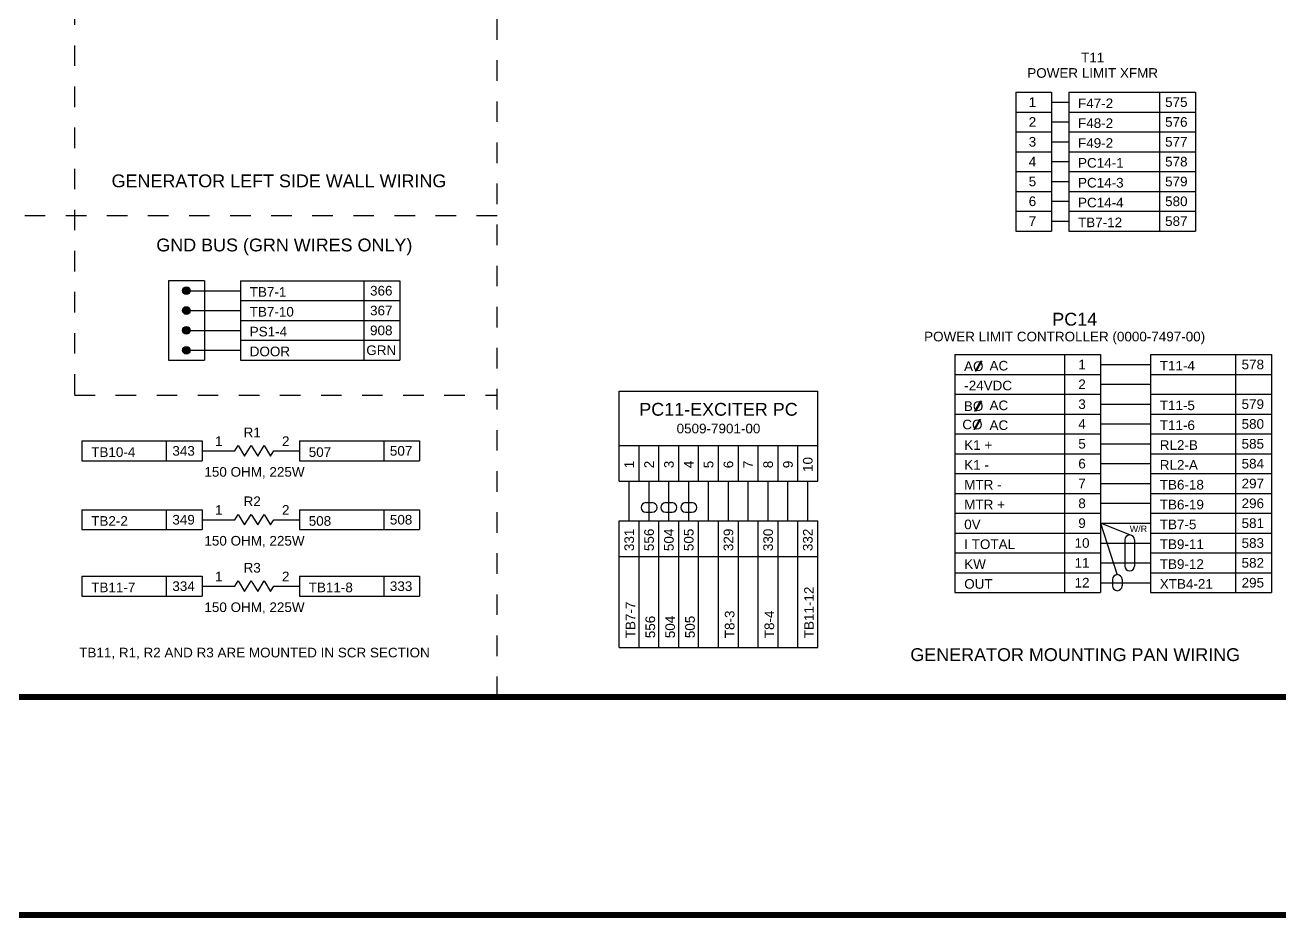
# Model space of a CAD drawing. Extents: x 1.2 to 17.9, y -2.5 to 7.9.
# Drawn here: x 6.13 to 12.23, y -2.49 to 1.86 of the extents above; entities that cross this region are included whole.
import ezdxf
from ezdxf.enums import TextEntityAlignment as Align

# ---------------------------------------------------------------- set-up
doc = ezdxf.new("R2010")
doc.units = 0
doc.header["$MEASUREMENT"] = 0
doc.linetypes.add('DASHED2', pattern=[0.375, 0.25, -0.125])
doc.layers.get('0').update_dxf_attribs({"linetype": 'CONTINUOUS'})
doc.layers.add('DRAWING', color=7, linetype='CONTINUOUS')
doc.styles.get("Standard").update_dxf_attribs({"font": 'ARIAL.TTF'})

# ---------------------------------------------------------------- blocks, each defined once
blk = doc.blocks.new('resistor')
for p, q in [((0, 0), (0.0156, 0.0254)), ((0.0156, 0.0254), (0.0469, -0.0254)), ((0.0469, -0.0254), (0.0799, 0.0254)), ((0.0799, 0.0254), (0.1111, -0.0254)), ((0.1111, -0.0254), (0.1424, 0.0254)), ((0.1424, 0.0254), (0.1736, -0.0254)), ((0.1736, -0.0254), (0.1892, 0))]:
    blk.add_line(p, q)
blk = doc.blocks.new('dot')
h = blk.add_hatch(color=256)
edge = h.paths.add_edge_path()
edge.add_arc((0, 0), 0.0249, 0, 360)
blk.add_circle((0, 0), 0.0249)
blk = doc.blocks.new('A_phase')
h = blk.add_hatch(color=256)
h.paths.add_polyline_path([(0.1, -0.0335), (0.1076, -0.0335), (0.1449, 0.0311), (0.1373, 0.0311)], flags=16)
h.paths.add_polyline_path([(0.0099, -0.0497), (0.1646, -0.0497), (0.1646, 0.0473), (0.0099, 0.0473)], flags=9)
for p, q in [((0.1373, 0.0311), (0.1, -0.0335)), ((0.1449, 0.0311), (0.1076, -0.0335)), ((0.1373, 0.0311), (0.1449, 0.0311)), ((0.1076, -0.0335), (0.1, -0.0335))]:
    blk.add_line(p, q)
blk.add_text('AO', height=0.0625).set_placement((0.0289, -0.0324))
blk = doc.blocks.new('B_phase')
h = blk.add_hatch(color=256)
h.paths.add_polyline_path([(0.0939, -0.0314), (0.1014, -0.0314), (0.1387, 0.0332), (0.1312, 0.0332)], flags=16)
h.paths.add_polyline_path([(0.0103, -0.0476), (0.1585, -0.0476), (0.1585, 0.0494), (0.0103, 0.0494)], flags=9)
for p, q in [((0.1312, 0.0332), (0.0939, -0.0314)), ((0.1387, 0.0332), (0.1014, -0.0314)), ((0.1312, 0.0332), (0.1387, 0.0332)), ((0.1014, -0.0314), (0.0939, -0.0314))]:
    blk.add_line(p, q)
blk.add_text('BO', height=0.0625).set_placement((0.0253, -0.0303))
blk = doc.blocks.new('C_phase')
h = blk.add_hatch(color=256)
h.paths.add_polyline_path([(0.0991, -0.0264), (0.1066, -0.0264), (0.1439, 0.0382), (0.1364, 0.0382)], flags=16)
h.paths.add_polyline_path([(0.0134, -0.0425), (0.1685, -0.0425), (0.1685, 0.0545), (0.0134, 0.0545)], flags=9)
for p, q in [((0.1364, 0.0382), (0.0991, -0.0264)), ((0.1439, 0.0382), (0.1066, -0.0264)), ((0.1364, 0.0382), (0.1439, 0.0382)), ((0.1066, -0.0264), (0.0991, -0.0264))]:
    blk.add_line(p, q)
blk.add_text('CO', height=0.0625).set_placement((0.0253, -0.0253))

msp = doc.modelspace()

# ---------------------------------------------------------------- linework, layer by layer
at = {"color": 7, "const_width": 0.0288}
msp.add_lwpolyline([(17.8528, -2.4764), (17.8528, 7.9188), (1.2205, 7.9188), (1.2205, -2.4764)], close=True, dxfattribs=at)
msp.add_lwpolyline([(1.2205, -1.416), (17.8528, -1.416)], dxfattribs=at)
at = {"layer": 'DRAWING', "color": 7, "linetype": 'DASHED2', "ltscale": 0.25}
for p, q in [((8.4236, -1.416), (8.4236, 5.9595)), ((6.366, 4.1564), (6.366, 0.0531)), ((8.4236, 0.9268), (1.2205, 0.9268)), ((6.366, 0.0531), (8.4236, 0.0531))]:
    msp.add_line(p, q, dxfattribs=at)
at = {"layer": 'DRAWING', "color": 7}
for p, q in [((10.9479, 1.5289), (11.1227, 1.5289)), ((10.9479, 1.5289), (10.9479, 0.8528)), ((11.1227, 1.5289), (11.1227, 0.8528)), ((11.2061, 1.5289), (11.8231, 1.5289)), ((11.2061, 1.5289), (11.2061, 0.8528)), ((11.6483, 1.5289), (11.6483, 0.8528)), ((11.8231, 1.5289), (11.8231, 0.8528)), ((11.1227, 1.4806), (11.2061, 1.4806)), ((10.9479, 1.4323), (11.1227, 1.4323)), ((11.2061, 1.4323), (11.8231, 1.4323)), ((11.1227, 1.384), (11.2061, 1.384)), ((10.9479, 1.3357), (11.1227, 1.3357)), ((11.1227, 1.2874), (11.2061, 1.2874)), ((11.2061, 1.3357), (11.8231, 1.3357)), ((10.9479, 1.2391), (11.1227, 1.2391)), ((11.2061, 1.2391), (11.8231, 1.2391)), ((11.1227, 1.1908), (11.2061, 1.1908)), ((10.9479, 1.1425), (11.1227, 1.1425)), ((11.2061, 1.1425), (11.8231, 1.1425)), ((10.9479, 1.0459), (11.1227, 1.0459)), ((11.1227, 1.0942), (11.2061, 1.0942)), ((11.2061, 1.0459), (11.8231, 1.0459)), ((11.1227, 0.9977), (11.2061, 0.9977)), ((10.9479, 0.9494), (11.1227, 0.9494)), ((11.2061, 0.9494), (11.8231, 0.9494)), ((11.1227, 0.9011), (11.2061, 0.9011)), ((10.9479, 0.8528), (11.1227, 0.8528)), ((11.2061, 0.8528), (11.8231, 0.8528)), ((6.9982, 0.6108), (6.8234, 0.6108)), ((6.8234, 0.6108), (6.8234, 0.2244)), ((6.9108, 0.5625), (7.1737, 0.5625)), ((6.9982, 0.6108), (6.9982, 0.2244)), ((7.1737, 0.6108), (7.1737, 0.2244)), ((7.1737, 0.6108), (7.9495, 0.6108)), ((7.7747, 0.6108), (7.7747, 0.2244)), ((7.9495, 0.6108), (7.9495, 0.2244)), ((7.1737, 0.5142), (7.9495, 0.5142)), ((6.9108, 0.4659), (7.1737, 0.4659)), ((6.9108, 0.3693), (7.1737, 0.3693)), ((7.1737, 0.4176), (7.9495, 0.4176)), ((7.1737, 0.321), (7.9495, 0.321)), ((6.9108, 0.2727), (7.1737, 0.2727)), ((10.6522, 0.2517), (11.3611, 0.2517)), ((10.6522, 0.2517), (10.6522, -0.9072)), ((11.1862, 0.2517), (11.1862, -0.9072)), ((11.3611, 0.2517), (11.3611, -0.9072)), ((11.6041, 0.2517), (12.1924, 0.2517)), ((11.6041, 0.2517), (11.6041, -0.9072)), ((12.0176, 0.2517), (12.0176, -0.9072)), ((12.1924, 0.2517), (12.1924, -0.9072)), ((6.8234, 0.2244), (6.9982, 0.2244)), ((7.1737, 0.2244), (7.9495, 0.2244)), ((11.3611, 0.2034), (11.6041, 0.2034)), ((10.6522, 0.1552), (11.3611, 0.1552)), ((11.6041, 0.1552), (12.1924, 0.1552)), ((9.0181, -0.3652), (9.0181, 0.074)), ((9.0181, 0.074), (9.9839, 0.074)), ((9.9839, -0.3652), (9.9839, 0.074)), ((11.3611, 0.1069), (11.6041, 0.1069)), ((10.6522, 0.0586), (11.3611, 0.0586)), ((11.3611, 0.0103), (11.6041, 0.0103)), ((11.6041, 0.0586), (12.1924, 0.0586)), ((10.6522, -0.038), (11.3611, -0.038)), ((11.6041, -0.038), (12.1924, -0.038)), ((11.3611, -0.0863), (11.6041, -0.0863)), ((6.4021, -0.169), (6.9871, -0.169)), ((6.4021, -0.169), (6.4021, -0.2656)), ((6.8123, -0.169), (6.8123, -0.2656)), ((6.9871, -0.169), (6.9871, -0.2656)), ((7.4611, -0.169), (8.0461, -0.169)), ((7.4611, -0.169), (7.4611, -0.2656)), ((7.8712, -0.169), (7.8712, -0.2656)), ((8.0461, -0.169), (8.0461, -0.2656)), ((10.6522, -0.1346), (11.3611, -0.1346)), ((11.3611, -0.1829), (11.6041, -0.1829)), ((11.6041, -0.1346), (12.1924, -0.1346)), ((6.9871, -0.2173), (7.1467, -0.2173)), ((7.3359, -0.2173), (7.4611, -0.2173)), ((9.0181, -0.1904), (9.9839, -0.1904)), ((9.1147, -0.3652), (9.1147, -0.1904)), ((9.2113, -0.3652), (9.2113, -0.1904)), ((9.3079, -0.3652), (9.3079, -0.1904)), ((9.4044, -0.3652), (9.4044, -0.1904)), ((9.501, -0.3652), (9.501, -0.1904)), ((9.5976, -0.3652), (9.5976, -0.1904)), ((9.6942, -0.3652), (9.6942, -0.1904)), ((9.7908, -0.3652), (9.7908, -0.1904)), ((9.8873, -0.3652), (9.8873, -0.1904)), ((10.6522, -0.2312), (11.3611, -0.2312)), ((11.6041, -0.2312), (12.1924, -0.2312)), ((6.4021, -0.2656), (6.9871, -0.2656)), ((7.4611, -0.2656), (8.0461, -0.2656)), ((11.3611, -0.2795), (11.6041, -0.2795)), ((9.0181, -0.3652), (9.9839, -0.3652)), ((9.0664, -0.5574), (9.0664, -0.3652)), ((9.163, -0.5574), (9.163, -0.3652)), ((9.2596, -0.5574), (9.2596, -0.3652)), ((9.3561, -0.5574), (9.3561, -0.3652)), ((9.4527, -0.5574), (9.4527, -0.3652)), ((9.5493, -0.5574), (9.5493, -0.3652)), ((9.6459, -0.5574), (9.6459, -0.3652)), ((9.7425, -0.5574), (9.7425, -0.3652)), ((9.8391, -0.5574), (9.8391, -0.3652)), ((9.9356, -0.5574), (9.9356, -0.3652)), ((10.6522, -0.3278), (11.3611, -0.3278)), ((11.6041, -0.3278), (12.1924, -0.3278)), ((10.6522, -0.4243), (11.3611, -0.4243)), ((11.3611, -0.376), (11.6041, -0.376)), ((11.6041, -0.4243), (12.1924, -0.4243)), ((9.1474, -0.4694), (9.1786, -0.4694)), ((9.2439, -0.4694), (9.2752, -0.4694)), ((9.3405, -0.4694), (9.3718, -0.4694)), ((11.3611, -0.4726), (11.6041, -0.4726)), ((6.4021, -0.5041), (6.9871, -0.5041)), ((6.4021, -0.5041), (6.4021, -0.6007)), ((6.8123, -0.5041), (6.8123, -0.6007)), ((6.9871, -0.5041), (6.9871, -0.6007)), ((7.4611, -0.5041), (8.0461, -0.5041)), ((7.4611, -0.5041), (7.4611, -0.6007)), ((7.8712, -0.5041), (7.8712, -0.6007)), ((8.0461, -0.5041), (8.0461, -0.6007)), ((9.1474, -0.5161), (9.1786, -0.5161)), ((9.2439, -0.5161), (9.2752, -0.5161)), ((9.3405, -0.5161), (9.3718, -0.5161)), ((10.6522, -0.5209), (11.3611, -0.5209)), ((11.6041, -0.5209), (12.1924, -0.5209)), ((6.4021, -0.6007), (6.9871, -0.6007)), ((6.9871, -0.5524), (7.1467, -0.5524)), ((7.3359, -0.5524), (7.4611, -0.5524)), ((7.4611, -0.6007), (8.0461, -0.6007)), ((9.0181, -0.5574), (9.9839, -0.5574)), ((9.0181, -1.1743), (9.0181, -0.5574)), ((9.1147, -1.1743), (9.1147, -0.5574)), ((9.2113, -1.1743), (9.2113, -0.5574)), ((9.3079, -1.1743), (9.3079, -0.5574)), ((9.4044, -1.1743), (9.4044, -0.5574)), ((9.501, -1.1743), (9.501, -0.5574)), ((9.5976, -1.1743), (9.5976, -0.5574)), ((9.6942, -1.1743), (9.6942, -0.5574)), ((9.7908, -1.1743), (9.7908, -0.5574)), ((9.8873, -1.1743), (9.8873, -0.5574)), ((9.9839, -1.1743), (9.9839, -0.5574)), ((11.3611, -0.5692), (11.6041, -0.5692)), ((11.5029, -0.6268), (11.3611, -0.5692)), ((11.3611, -0.5692), (11.4423, -0.82)), ((10.6522, -0.6175), (11.3611, -0.6175)), ((11.3611, -0.6658), (11.6041, -0.6658)), ((11.4796, -0.6502), (11.4796, -0.778)), ((11.5263, -0.6502), (11.5263, -0.778)), ((11.6041, -0.6175), (12.1924, -0.6175)), ((9.0181, -0.7322), (9.9839, -0.7322)), ((10.6522, -0.7141), (11.3611, -0.7141)), ((11.6041, -0.7141), (12.1924, -0.7141)), ((11.3611, -0.7624), (11.6041, -0.7624)), ((6.4021, -0.8277), (6.9871, -0.8277)), ((6.4021, -0.8277), (6.4021, -0.9242)), ((6.8123, -0.8277), (6.8123, -0.9242)), ((6.9871, -0.8277), (6.9871, -0.9242)), ((7.4611, -0.8277), (8.0461, -0.8277)), ((7.4611, -0.8277), (7.4611, -0.9242)), ((7.8712, -0.8277), (7.8712, -0.9242)), ((8.0461, -0.8277), (8.0461, -0.9242)), ((10.6522, -0.8107), (11.3611, -0.8107)), ((11.4189, -0.8433), (11.4189, -0.8746)), ((11.4657, -0.8433), (11.4657, -0.8746)), ((11.6041, -0.8107), (12.1924, -0.8107)), ((6.9871, -0.8759), (7.1467, -0.8759)), ((7.3359, -0.8759), (7.4611, -0.8759)), ((10.6522, -0.9072), (11.3611, -0.9072)), ((11.3611, -0.859), (11.6041, -0.859)), ((11.6041, -0.9072), (12.1924, -0.9072)), ((6.4021, -0.9242), (6.9871, -0.9242)), ((7.4611, -0.9242), (8.0461, -0.9242)), ((9.0181, -1.1743), (9.9839, -1.1743))]:
    msp.add_line(p, q, dxfattribs=at)
for centre, start, end in [((9.1474, -0.4928), 90, 270), ((9.1786, -0.4928), 270, 90), ((9.2439, -0.4928), 90, 270), ((9.2752, -0.4928), 270, 90), ((9.3405, -0.4928), 90, 270), ((9.3718, -0.4928), 270, 90), ((11.5029, -0.6502), 0, 180), ((11.5029, -0.778), 180, 0), ((11.4423, -0.8433), 0, 180), ((11.4423, -0.8746), 180, 0)]:
    msp.add_arc(centre, 0.0234, start, end, dxfattribs=at)

# ---------------------------------------------------------------- block references
at = {"layer": 'DRAWING', "color": 7, "xscale": 0.75, "yscale": 0.75, "zscale": 0.75}
for name, p in [('dot', (6.9108, 0.5625)), ('dot', (6.9108, 0.4659)), ('dot', (6.9108, 0.3693)), ('dot', (6.9108, 0.2727)), ('A_phase', (10.6748, 0.1957)), ('B_phase', (10.6767, -0.0002)), ('C_phase', (10.6692, -0.0934))]:
    msp.add_blockref(name, p, dxfattribs=at)
at = {"layer": 'DRAWING', "color": 7}
for p in [(7.1467, -0.2173), (7.1467, -0.5524), (7.1467, -0.8759)]:
    msp.add_blockref('resistor', p, dxfattribs=at)

# ---------------------------------------------------------------- texts
for s, height, p in [('T11', 0.04688, (11.3226, 1.6742)), ('POWER LIMIT XFMR', 0.046875, (11.3226, 1.5989)), ('GENERATOR LEFT SIDE WALL WIRING', 0.0625, (7.3612, 1.066)), ('GND BUS (GRN WIRES ONLY)', 0.0625, (7.3874, 0.7537)), ('POWER LIMIT CONTROLLER (0000-7497-00)', 0.046875, (11.1862, 0.3157)), ('PC11-EXCITER PC', 0.0625, (9.501, -0.0462)), ('0509-7901-00', 0.046875, (9.501, -0.132)), ('150 OHM, 225W', 0.046875, (7.2421, -0.3431)), ('150 OHM, 225W', 0.046875, (7.2421, -0.6783)), ('150 OHM, 225W', 0.046875, (7.2421, -1.0018)), ('TB11, R1, R2 AND R3 ARE MOUNTED IN SCR SECTION', 0.046875, (7.2421, -1.2226)), ('GENERATOR MOUNTING PAN WIRING', 0.0625, (11.2377, -1.2405))]:
    msp.add_text(s, height=height, dxfattribs=at).set_placement(p, align=Align.CENTER)
for s, height, p in [('1', 0.0469, (11.0295, 1.4806)), ('575', 0.04688, (11.7299, 1.4806)), ('2', 0.0469, (11.0295, 1.384)), ('576', 0.04688, (11.7299, 1.384)), ('3', 0.0469, (11.0295, 1.2874)), ('577', 0.04688, (11.7299, 1.2874)), ('4', 0.0469, (11.0295, 1.1908)), ('578', 0.04688, (11.7299, 1.1908)), ('5', 0.0469, (11.0295, 1.0942)), ('579', 0.04688, (11.7299, 1.0942)), ('6', 0.0469, (11.0295, 0.9977)), ('580', 0.04688, (11.7299, 0.9977)), ('7', 0.0469, (11.0295, 0.9011)), ('587', 0.04688, (11.7299, 0.9011)), ('366', 0.04688, (7.8593, 0.5625)), ('367', 0.04688, (7.8593, 0.4659)), ('908', 0.04688, (7.8593, 0.3693)), ('GRN', 0.04688, (7.8593, 0.2727)), ('1', 0.0469, (11.2709, 0.2034)), ('578', 0.04688, (12.1022, 0.2034)), ('2', 0.0469, (11.2709, 0.1069)), ('3', 0.0469, (11.2709, 0.0103)), ('579', 0.04688, (12.1022, 0.0103)), ('4', 0.0469, (11.2709, -0.0863)), ('580', 0.04688, (12.1022, -0.0863)), ('5', 0.0469, (11.2709, -0.1829)), ('585', 0.04688, (12.1022, -0.1829)), ('343', 0.04688, (6.8969, -0.2173)), ('507', 0.04688, (7.9559, -0.2173)), ('6', 0.0469, (11.2709, -0.2795)), ('584', 0.04688, (12.1022, -0.2795)), ('7', 0.0469, (11.2709, -0.376)), ('297', 0.04688, (12.1022, -0.376)), ('8', 0.0469, (11.2709, -0.4726)), ('296', 0.04688, (12.1022, -0.4726)), ('349', 0.04688, (6.8969, -0.5524)), ('508', 0.04688, (7.9559, -0.5524)), ('9', 0.0469, (11.2709, -0.5692)), ('581', 0.04688, (12.1022, -0.5692)), ('10', 0.04688, (11.2709, -0.6658)), ('583', 0.04688, (12.1022, -0.6658)), ('11', 0.04688, (11.2709, -0.7624)), ('582', 0.04688, (12.1022, -0.7624)), ('334', 0.04688, (6.8969, -0.8759)), ('333', 0.04688, (7.9559, -0.8759)), ('12', 0.04688, (11.2709, -0.859)), ('295', 0.04688, (12.1022, -0.859))]:
    msp.add_text(s, height=height, dxfattribs=at).set_placement(p, align=Align.MIDDLE_CENTER)
for s, height, p in [('F47-2', 0.04688, (11.2513, 1.4511)), ('F48-2', 0.04688, (11.2513, 1.3546)), ('F49-2', 0.04688, (11.2513, 1.258)), ('PC14-1', 0.04688, (11.2513, 1.1614)), ('PC14-3', 0.04688, (11.2513, 1.0648)), ('PC14-4', 0.04688, (11.2513, 0.9682)), ('TB7-12', 0.04688, (11.2513, 0.8716)), ('TB7-1', 0.04688, (7.2189, 0.533)), ('TB7-10', 0.04688, (7.2189, 0.4365)), ('PC14', 0.0625, (11.1259, 0.3924)), ('PS1-4', 0.04688, (7.2189, 0.3399)), ('DOOR', 0.04688, (7.2189, 0.2433)), ('AC', 0.04688, (10.8205, 0.174)), ('T11-4', 0.04688, (11.6493, 0.174)), ('-24VDC', 0.04688, (10.6973, 0.0774)), ('AC', 0.04688, (10.8205, -0.0191)), ('T11-5', 0.04688, (11.6493, -0.0191)), ('R1', 0.04688, (7.1891, -0.1509)), ('AC', 0.04688, (10.8205, -0.1157)), ('T11-6', 0.04688, (11.6493, -0.1157)), ('1', 0.0469, (7.0503, -0.1933)), ('2', 0.0469, (7.376, -0.1933)), ('K1 +', 0.04688, (10.6973, -0.2123)), ('RL2-B', 0.04688, (11.6493, -0.2123)), ('TB10-4', 0.04688, (6.4473, -0.2467)), ('507', 0.04688, (7.5062, -0.2467)), ('K1 -', 0.04688, (10.6973, -0.3089)), ('RL2-A', 0.04688, (11.6493, -0.3089)), ('MTR -', 0.04688, (10.6973, -0.4055)), ('TB6-18', 0.04688, (11.6493, -0.4055)), ('1', 0.0469, (7.0503, -0.5284)), ('R2', 0.04688, (7.1891, -0.4861)), ('2', 0.0469, (7.376, -0.5284)), ('MTR +', 0.04688, (10.6973, -0.5021)), ('TB6-19', 0.04688, (11.6493, -0.5021)), ('TB2-2', 0.04688, (6.4473, -0.5818)), ('508', 0.04688, (7.5062, -0.5818)), ('0V', 0.04688, (10.6973, -0.5986)), ('W/R', 0.03125, (11.5029, -0.6124)), ('TB7-5', 0.04688, (11.6493, -0.5986)), ('I TOTAL', 0.04688, (10.6973, -0.6952)), ('TB9-11', 0.04688, (11.6493, -0.6952)), ('R3', 0.04688, (7.1891, -0.8096)), ('KW', 0.04688, (10.6973, -0.7918)), ('TB9-12', 0.04688, (11.6493, -0.7918)), ('1', 0.0469, (7.0503, -0.852)), ('2', 0.0469, (7.376, -0.852)), ('OUT', 0.04688, (10.6973, -0.8884)), ('XTB4-21', 0.04688, (11.6493, -0.8884)), ('TB11-7', 0.04688, (6.4473, -0.9054)), ('TB11-8', 0.04688, (7.5062, -0.9054))]:
    msp.add_text(s, height=height, dxfattribs=at).set_placement(p)
for s, height, p in [('1', 0.0469, (9.0664, -0.2836)), ('2', 0.0469, (9.163, -0.2836)), ('3', 0.0469, (9.2596, -0.2836)), ('4', 0.0469, (9.3561, -0.2836)), ('5', 0.0469, (9.4527, -0.2836)), ('6', 0.0469, (9.5493, -0.2836)), ('7', 0.0469, (9.6459, -0.2836)), ('8', 0.0469, (9.7425, -0.2836)), ('9', 0.0469, (9.8391, -0.2836)), ('10', 0.04688, (9.9356, -0.2836)), ('331', 0.04688, (9.0664, -0.6506)), ('556', 0.04688, (9.163, -0.6506)), ('504', 0.04688, (9.2596, -0.6506)), ('505', 0.04688, (9.3561, -0.6506)), ('329', 0.04688, (9.5493, -0.6506)), ('330', 0.04688, (9.7425, -0.6506)), ('332', 0.04688, (9.9356, -0.6506))]:
    msp.add_text(s, height=height, rotation=90, dxfattribs=at).set_placement(p, align=Align.MIDDLE_CENTER)
for s, p in [('TB11-12', (9.9651, -1.1292)), ('TB7-7', (9.0958, -1.1292)), ('556', (9.1924, -1.1292)), ('504', (9.289, -1.1292)), ('505', (9.3856, -1.1292)), ('T8-3', (9.5787, -1.1292)), ('T8-4', (9.7719, -1.1292))]:
    msp.add_text(s, height=0.04688, rotation=90, dxfattribs=at).set_placement(p)

doc.saveas('drawing.dxf')
